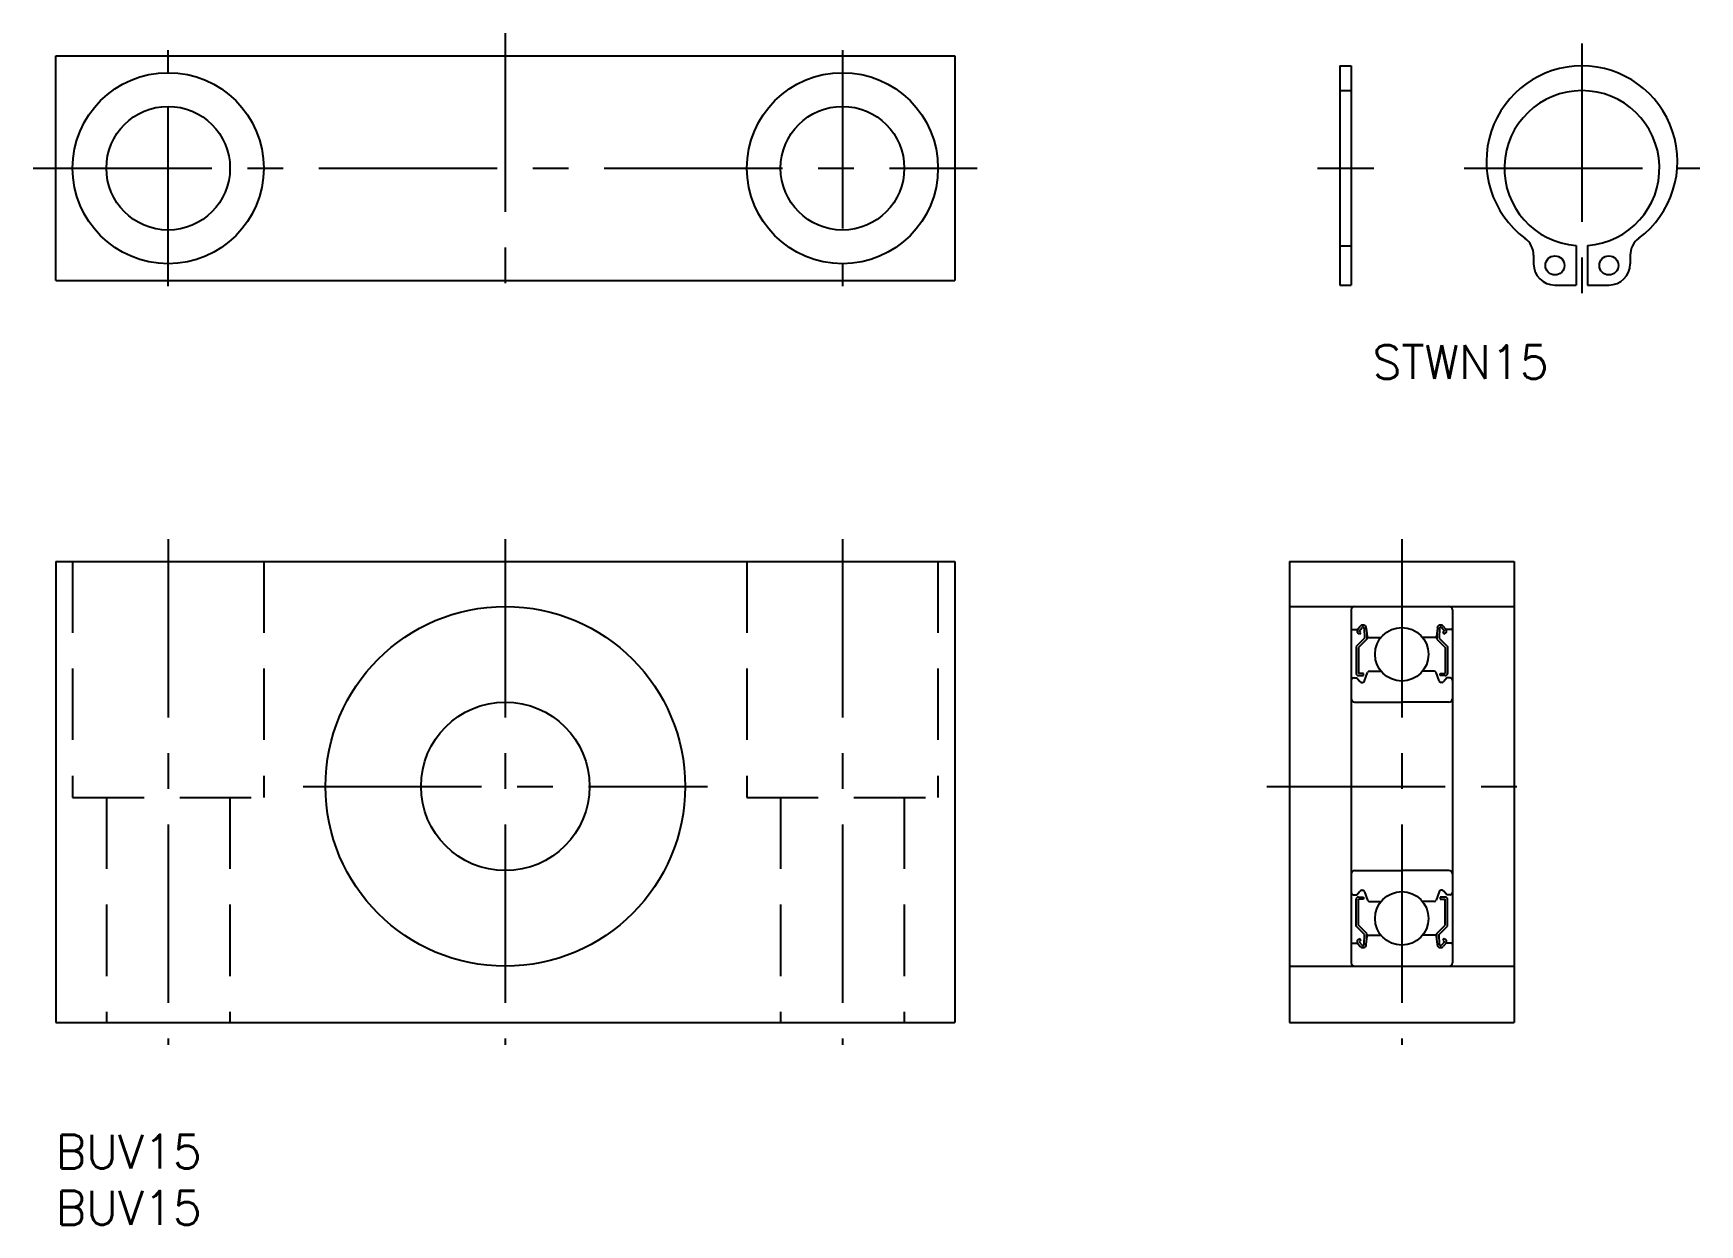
# Model space of a CAD drawing. Extents: x -2 to 146, y -8 to 98.
import ezdxf

# ---------------------------------------------------------------- set-up
doc = ezdxf.new("R2010")
doc.units = 0
doc.header["$LTSCALE"] = 0.5
doc.linetypes.add('CENTER', pattern=[50.8, 31.75, -6.35, 6.35, -6.35])
doc.linetypes.add('DASHED', pattern=[19.05, 12.7, -6.35])
for name, color, linetype in [('MSM_CENTER', 1, 'CENTER'), ('MSM_CONTINUOUS', 7, 'CONTINUOUS'), ('MSM_DASHED', 4, 'DASHED'), ('MSM_PART_NUMBER', 7, 'CONTINUOUS')]:
    doc.layers.add(name, color=color, linetype=linetype)
doc.styles.get("Standard").update_dxf_attribs({"font": 'txt.shx', "height": 3, "bigfont": 'bigfont.shx'})

# ---------------------------------------------------------------- blocks, each defined once
blk = doc.blocks.new('*U2')
at = {"layer": 'MSM_PART_NUMBER'}
blk.add_text('BUV15', height=3, dxfattribs=at).set_placement((0, -3))
blk = doc.blocks.new('*U3')
at = {"layer": 'MSM_PART_NUMBER'}
blk.add_text('BUV15', height=3, dxfattribs=at).set_placement((0, -8))
blk = doc.blocks.new('*U5')
at = {"layer": 'MSM_PART_NUMBER'}
blk.add_text('STWN15', height=3, dxfattribs=at).set_placement((117.16, 67.25))

msp = doc.modelspace()

# ---------------------------------------------------------------- linework, layer by layer
at = {"layer": 'MSM_CENTER'}
for p, q in [((40, 98), (40, 74)), ((10, 75.5), (10, 96.5)), ((70, 96.5), (70, 75.5)), ((135.8, 97.1), (135.8, 73.6)), ((-2, 86), (82, 86)), ((112.27, 86), (117.27, 86)), ((125.32, 86), (146.28, 86)), ((10, 53), (10, 8)), ((40, 53), (40, 8)), ((70, 53), (70, 8)), ((119.77, 53), (119.77, 8)), ((22, 31), (58, 31)), ((107.77, 31), (131.77, 31))]:
    msp.add_line(p, q, dxfattribs=at)
at = {"layer": 'MSM_CONTINUOUS'}
for p, q in [((0, 76), (0, 96)), ((0, 96), (80, 96)), ((80, 96), (80, 76)), ((114.27, 95.1), (114.27, 75.6)), ((114.27, 95.1), (115.27, 95.1)), ((115.27, 95.1), (115.27, 75.6)), ((135.3, 79.12), (135.3, 75.6)), ((136.3, 79.12), (136.3, 75.6)), ((131.5, 78.25), (131.5, 77.5)), ((135.3, 78.24), (135.3, 78.24)), ((135.3, 77.36), (135.3, 77.36)), ((140.1, 78.25), (140.1, 77.5)), ((0, 76), (80, 76)), ((114.27, 75.6), (115.27, 75.6)), ((133.4, 75.6), (135.3, 75.6)), ((136.3, 75.6), (138.2, 75.6)), ((0, 51), (0, 10)), ((0, 51), (80, 51)), ((80, 51), (80, 10)), ((109.77, 51), (109.77, 10)), ((109.77, 51), (129.77, 51)), ((129.77, 51), (129.77, 10)), ((109.77, 47), (129.77, 47)), ((115.27, 46.7), (115.27, 15.3)), ((124.27, 46.7), (124.27, 15.3)), ((115.37, 44.95), (115.83, 44.95)), ((115.83, 44.95), (116.08, 45.25)), ((116.01, 44.54), (115.86, 44.67)), ((115.99, 44.82), (116.24, 45.12)), ((116.14, 44.69), (115.99, 44.82)), ((116.01, 44.54), (116.14, 44.69)), ((116.41, 45.06), (116.46, 44.18)), ((116.61, 45.08), (116.68, 44.34)), ((116.66, 44.57), (116.66, 44.1)), ((122.94, 45.08), (122.87, 44.34)), ((122.89, 44.57), (122.89, 44.1)), ((123.13, 45.06), (123.09, 44.18)), ((123.56, 44.82), (123.31, 45.12)), ((123.41, 44.69), (123.56, 44.82)), ((123.54, 44.54), (123.41, 44.69)), ((123.71, 44.95), (123.46, 45.25)), ((123.54, 44.54), (123.69, 44.67)), ((124.17, 44.95), (123.71, 44.95)), ((116.46, 44.18), (115.71, 43.43)), ((115.71, 43.43), (115.71, 41.05)), ((116.66, 44.1), (115.91, 43.35)), ((115.91, 43.35), (115.91, 41.05)), ((116.78, 44.25), (117.92, 44.25)), ((122.77, 44.25), (121.62, 44.25)), ((122.89, 44.1), (123.64, 43.35)), ((123.09, 44.18), (123.84, 43.43)), ((123.64, 43.35), (123.64, 41.05)), ((123.84, 43.43), (123.84, 41.05)), ((115.47, 40.65), (115.77, 40.65)), ((115.77, 40.65), (116.05, 40.32)), ((116.36, 41.05), (115.91, 41.05)), ((115.91, 40.85), (116.36, 40.85)), ((116.2, 40.25), (116.27, 40.25)), ((116.36, 40.85), (116.36, 41.05)), ((116.46, 40.38), (116.72, 41.12)), ((116.91, 41.25), (117.92, 41.25)), ((122.64, 41.25), (121.62, 41.25)), ((123.09, 40.38), (122.82, 41.12)), ((123.19, 41.05), (123.64, 41.05)), ((123.19, 40.85), (123.19, 41.05)), ((123.64, 40.85), (123.19, 40.85)), ((123.35, 40.25), (123.28, 40.25)), ((123.77, 40.65), (123.5, 40.32)), ((124.07, 40.65), (123.77, 40.65)), ((115.57, 38.5), (119.77, 38.5)), ((123.97, 38.5), (119.77, 38.5)), ((115.57, 23.5), (119.77, 23.5)), ((116.85, 23.5), (116.85, 23.5)), ((117.82, 23.5), (117.82, 23.5)), ((123.97, 23.5), (119.77, 23.5)), ((115.47, 21.35), (115.77, 21.35)), ((115.71, 18.57), (115.71, 20.95)), ((115.77, 21.35), (116.05, 21.68)), ((115.91, 21.15), (116.36, 21.15)), ((115.91, 18.65), (115.91, 20.95)), ((116.36, 20.95), (115.91, 20.95)), ((116.2, 21.75), (116.27, 21.75)), ((116.36, 21.15), (116.36, 20.95)), ((116.46, 21.62), (116.72, 20.88)), ((123.09, 21.62), (122.82, 20.88)), ((123.19, 21.15), (123.19, 20.95)), ((123.64, 21.15), (123.19, 21.15)), ((123.19, 20.95), (123.64, 20.95)), ((123.35, 21.75), (123.28, 21.75)), ((123.77, 21.35), (123.5, 21.68)), ((123.64, 18.65), (123.64, 20.95)), ((124.07, 21.35), (123.77, 21.35)), ((123.84, 18.57), (123.84, 20.95)), ((116.91, 20.75), (117.92, 20.75)), ((122.64, 20.75), (121.62, 20.75)), ((116.46, 17.82), (115.71, 18.57)), ((116.66, 17.9), (115.91, 18.65)), ((116.41, 16.94), (116.46, 17.82)), ((116.66, 17.43), (116.66, 17.9)), ((122.89, 17.9), (123.64, 18.65)), ((122.89, 17.43), (122.89, 17.9)), ((123.09, 17.82), (123.84, 18.57)), ((123.13, 16.94), (123.09, 17.82)), ((115.37, 17.05), (115.83, 17.05)), ((115.83, 17.05), (116.08, 16.75)), ((116.01, 17.46), (115.86, 17.33)), ((116.14, 17.31), (115.99, 17.18)), ((115.99, 17.18), (116.24, 16.88)), ((116.01, 17.46), (116.14, 17.31)), ((116.61, 16.92), (116.68, 17.66)), ((116.78, 17.75), (117.92, 17.75)), ((122.77, 17.75), (121.62, 17.75)), ((122.94, 16.92), (122.87, 17.66)), ((123.56, 17.18), (123.31, 16.88)), ((123.54, 17.46), (123.41, 17.31)), ((123.41, 17.31), (123.56, 17.18)), ((123.71, 17.05), (123.46, 16.75)), ((123.54, 17.46), (123.69, 17.33)), ((124.17, 17.05), (123.71, 17.05)), ((109.77, 15), (129.77, 15)), ((0, 10), (80, 10)), ((109.77, 10), (129.77, 10))]:
    msp.add_line(p, q, dxfattribs=at)
for centre, radius in [((10, 86), 8.5), ((70, 86), 8.5), ((10, 86), 5.5), ((70, 86), 5.5), ((133.4, 77.35), 0.85), ((138.2, 77.35), 0.85), ((40, 31), 16), ((119.77, 42.75), 2.38), ((40, 31), 7.5), ((119.77, 19.25), 2.38)]:
    msp.add_circle(centre, radius, dxfattribs=at)
for centre, radius, start, end in [((135.8, 86.6), 8.5, 306.5949, 233.4051), ((135.8, 86), 6.9, 274.1555, 265.8445), ((129.6, 78.25), 1.9, 0, 53.4051), ((142, 78.25), 1.9, 126.5949, 180), ((133.4, 77.5), 1.9, 180, 270), ((138.2, 77.5), 1.9, 270, 0), ((115.57, 46.7), 0.3, 90, 180), ((123.97, 46.7), 0.3, 0, 90), ((115.37, 45.05), 0.1, 180, 270), ((115.99, 44.82), 0.2, 140.0002, 230.0848), ((116.31, 45.05), 0.3, 4.9968, 140.0002), ((116.31, 45.06), 0.1, 2.8198, 140.0033), ((123.23, 45.05), 0.3, 39.9998, 175.0032), ((123.23, 45.06), 0.1, 39.9967, 177.1802), ((123.56, 44.82), 0.2, 309.9152, 39.9998), ((124.17, 45.05), 0.1, 270, 0), ((116.78, 44.35), 0.1, 184.9968, 269.9995), ((122.77, 44.35), 0.1, 270.0005, 355.0032), ((115.47, 40.45), 0.2, 90, 180), ((115.91, 41.05), 0.2, 180, 270), ((116.2, 40.45), 0.2, 219.9962, 270), ((116.27, 40.45), 0.2, 270, 339.9919), ((116.91, 41.05), 0.2, 90, 159.9919), ((122.64, 41.05), 0.2, 20.0081, 90), ((123.28, 40.45), 0.2, 200.0081, 270), ((123.35, 40.45), 0.2, 270, 320.0038), ((123.64, 41.05), 0.2, 270, 0), ((124.07, 40.45), 0.2, 0, 90), ((115.57, 38.8), 0.3, 180, 270), ((123.97, 38.8), 0.3, 270, 0), ((115.57, 23.2), 0.3, 90, 180), ((123.97, 23.2), 0.3, 0, 90), ((115.47, 21.55), 0.2, 180, 270), ((115.91, 20.95), 0.2, 90, 180), ((116.2, 21.55), 0.2, 90, 140.0038), ((116.27, 21.55), 0.2, 20.0081, 90), ((116.91, 20.95), 0.2, 200.0081, 270), ((122.64, 20.95), 0.2, 270, 339.9919), ((123.28, 21.55), 0.2, 90, 159.9919), ((123.35, 21.55), 0.2, 39.9962, 90), ((123.64, 20.95), 0.2, 0, 90), ((124.07, 21.55), 0.2, 270, 0), ((115.37, 16.95), 0.1, 90, 180), ((115.99, 17.18), 0.2, 129.9152, 219.9998), ((116.31, 16.95), 0.3, 219.9998, 355.0032), ((116.31, 16.94), 0.1, 219.9967, 357.1802), ((116.78, 17.65), 0.1, 90.0005, 175.0032), ((122.77, 17.65), 0.1, 4.9968, 89.9995), ((123.23, 16.95), 0.3, 184.9968, 320.0002), ((123.23, 16.94), 0.1, 182.8198, 320.0033), ((123.56, 17.18), 0.2, 320.0002, 50.0848), ((124.17, 16.95), 0.1, 0, 90), ((115.57, 15.3), 0.3, 180, 270), ((123.97, 15.3), 0.3, 270, 0)]:
    msp.add_arc(centre, radius, start, end, dxfattribs=at)
at = {"layer": 'MSM_DASHED'}
for p, q in [((114.27, 92.9), (115.27, 92.9)), ((114.27, 79.1), (115.27, 79.1)), ((1.5, 51), (1.5, 30)), ((18.5, 51), (18.5, 30)), ((61.5, 51), (61.5, 30)), ((78.5, 51), (78.5, 30)), ((1.5, 30), (18.5, 30)), ((4.5, 30), (4.5, 10)), ((15.5, 30), (15.5, 10)), ((61.5, 30), (78.5, 30)), ((64.5, 30), (64.5, 10)), ((75.5, 30), (75.5, 10))]:
    msp.add_line(p, q, dxfattribs=at)

# ---------------------------------------------------------------- block references
at = {"layer": 'MSM_CONTINUOUS'}
for name in ['*U5', '*U2', '*U3']:
    msp.add_blockref(name, (0, 0), dxfattribs=at)

doc.saveas('drawing.dxf')
